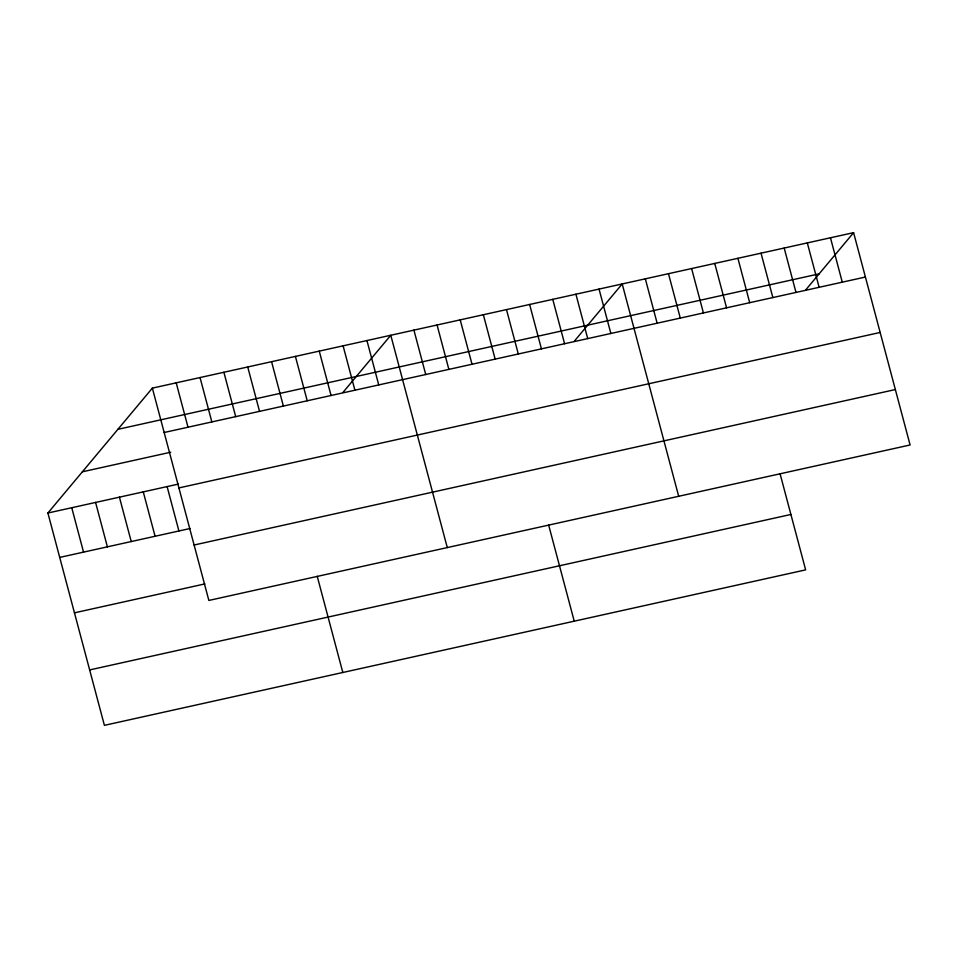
<?xml version="1.0" encoding="UTF-8"?>
<svg xmlns="http://www.w3.org/2000/svg" width="958" height="958" viewBox="0 0 958 958"><rect width="100%" height="100%" fill="white"/><g stroke="black" fill="none" stroke-linecap="round" stroke-linejoin="round"><path stroke-width="1.44" d="M780.052 473.683L805.642 569.878L104.398 725.35L47.9 513.021L152.358 388.122L853.602 232.65L910.1 444.979L208.856 600.438L152.358 388.122M342.988 392.397L390.78 335.264L447.278 547.581M574.405 341.096L622.197 283.951L678.683 496.28M805.81 289.795L853.602 232.65M117.882 429.34L819.138 273.868M164.165 432.501L865.409 277.042M82.376 471.803L170.728 452.212M47.9 513.021L178.332 484.101M178.918 487.921L880.163 332.462M59.707 557.412L190.139 528.493M194.103 545.018L895.359 389.559M74.461 612.833L204.892 583.913M89.645 669.929L790.901 514.47M830.466 237.788L842.274 282.167M807.319 242.913L819.138 287.304M784.183 248.038L795.99 292.429M761.035 253.175L772.855 297.567M737.9 258.301L749.707 302.692M714.752 263.438L726.571 307.829M691.616 268.563L703.423 312.955M668.48 273.701L680.288 318.08M645.333 278.826L657.14 323.217M599.049 289.088L610.857 333.48M575.914 294.214L587.721 338.605M552.766 299.351L564.585 343.73M529.63 304.476L541.438 348.868M506.483 309.602L518.302 353.993M548.635 524.984L574.237 621.191M483.347 314.739L495.154 359.13M460.199 319.864L472.019 364.256M437.064 325.001L448.871 369.393M413.916 330.127L425.735 374.518M366.938 340.545L378.745 384.936M343.096 345.826L354.903 390.217M319.254 351.119L331.061 395.51M295.411 356.4L307.219 400.791M271.569 361.693L283.376 406.072M317.218 576.285L342.82 672.492M247.727 366.974L259.534 411.365M223.885 372.255L235.692 416.646M200.042 377.548L211.85 421.939M176.2 382.829L188.007 427.22M167.111 486.592L178.918 530.983M143.269 491.873L155.076 536.264M119.427 497.166L131.234 541.557M95.584 502.447L107.392 546.838M71.742 507.74L83.55 552.119"/></g></svg>
